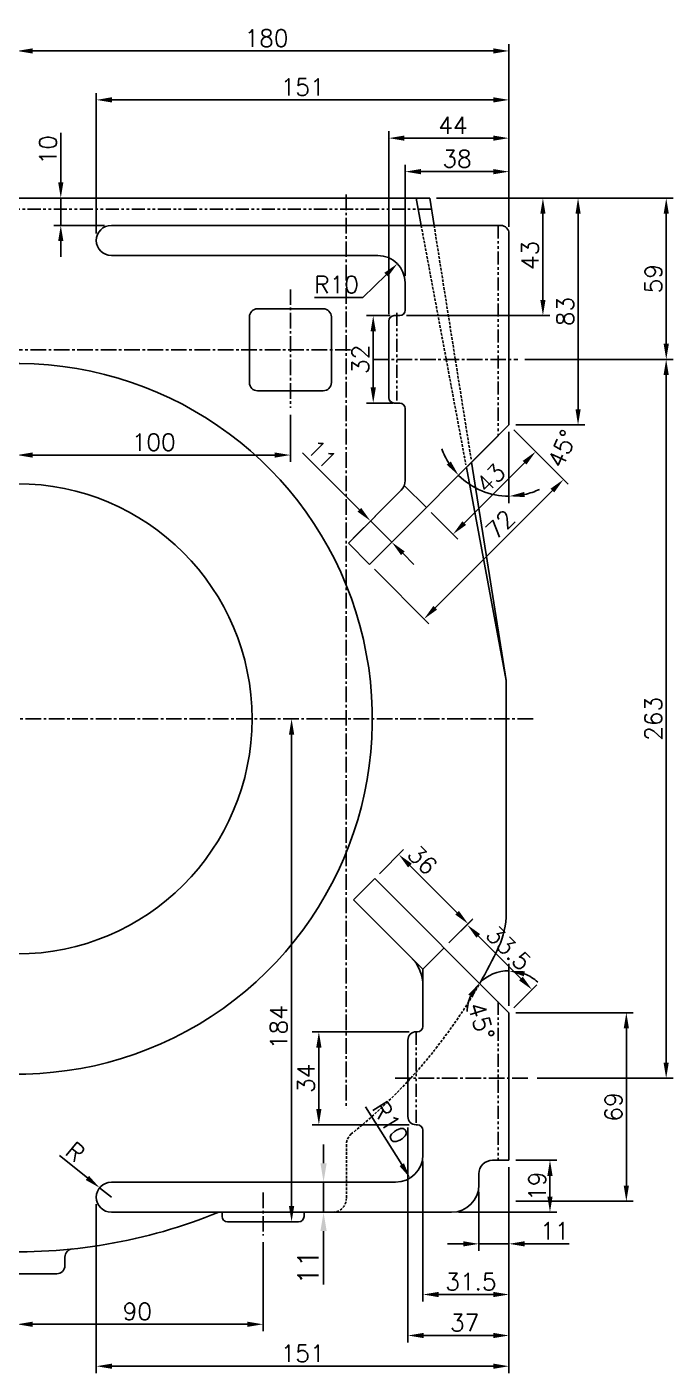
# Model space of a CAD drawing. Header units: millimetres. Extents: x -3508 to 12243, y -3609 to 4092.
# Drawn here: x 6769.8 to 7006.3, y -336.2 to 156.3 of the extents above; entities that cross this region are included whole.
import ezdxf

# ---------------------------------------------------------------- set-up
doc = ezdxf.new("R2010")
doc.units = ezdxf.units.MM
doc.header["$LTSCALE"] = 0.3
doc.header["$PDSIZE"] = -50
for name, pattern in [('CENTER2', [28.575, 19.05, -3.175, 3.175, -3.175]), ('HIDDEN2', [4.7625, 3.175, -1.5875]), ('PHANTOM2', [31.75, 15.875, -3.175, 3.175, -3.175, 3.175, -3.175])]:
    doc.linetypes.add(name, pattern=pattern)
for name, color, linetype in [('center', 1, 'CENTER2'), ('CHAIN ...', 8, 'PHANTOM2'), ('hidden', 4, 'HIDDEN2'), ('ht', 6, 'Continuous')]:
    doc.layers.add(name, color=color, linetype=linetype)
doc.styles.add('rs', font='romans.shx')
doc.dimstyles.new('sarab', dxfattribs={"dimscale": 3, "dimtxt": 2.5, "dimasz": 2.3, "dimexe": 1, "dimexo": 1, "dimtad": 1, "dimdec": 3, "dimdsep": 46, "dimtxsty": 'rs', "dimcen": 0, "dimclrd": 1, "dimclre": 1, "dimclrt": 7, "dimadec": 3, "dimazin": 2, "dimtfac": 1, "dimtdec": 3, "dimtmove": 0, "dimatfit": 3, "dimfxl": 0, "dimarcsym": 0})

# ---------------------------------------------------------------- blocks, each defined once
blk = doc.blocks.new('*D97')
at = {"color": 1, "lineweight": -2, "transparency": 16777216}
for p, q in [((6948.7, -258.32), (6963.7, -258.32)), ((6961.2, -271.57), (6961.2, -264.07)), ((6927.7, -277.32), (6963.7, -277.32))]:
    blk.add_line(p, q, dxfattribs=at)
at = {"color": 1, "transparency": 16777216}
for points in [[(6960.24, -264.07), (6962.16, -264.07), (6961.2, -258.32)], [(6960.24, -271.57), (6962.16, -271.57), (6961.2, -277.32)]]:
    blk.add_solid(points, dxfattribs=at)
at = {"layer": 'Defpoints', "color": 0, "transparency": 16777216}
for p in [(6946.2, -258.32), (6961.2, -258.32), (6925.2, -277.32)]:
    blk.add_point(p, dxfattribs=at)
at = {"color": 7, "transparency": 16777216, "insert": (6956.51, -267.82), "char_height": 6.25, "attachment_point": 5, "rotation": 90, "style": 'rs'}
blk.add_mtext('19', dxfattribs=at)
blk = doc.blocks.new('*D98')
at = {"color": 1, "lineweight": -2, "transparency": 16777216}
for p, q in [((6908.2, 65.18), (6908.2, 105.84)), ((6946.2, 83.18), (6946.2, 105.84)), ((6913.95, 103.34), (6940.45, 103.34))]:
    blk.add_line(p, q, dxfattribs=at)
at = {"color": 1, "transparency": 16777216}
for points in [[(6913.95, 104.3), (6913.95, 102.38), (6908.2, 103.34)], [(6940.45, 104.3), (6940.45, 102.38), (6946.2, 103.34)]]:
    blk.add_solid(points, dxfattribs=at)
at = {"layer": 'Defpoints', "color": 0, "transparency": 16777216}
for p in [(6946.2, 103.34), (6946.2, 80.68), (6908.2, 62.68)]:
    blk.add_point(p, dxfattribs=at)
at = {"color": 7, "transparency": 16777216, "insert": (6927.2, 108.03), "char_height": 6.25, "attachment_point": 5, "style": 'rs'}
blk.add_mtext('38', dxfattribs=at)
blk = doc.blocks.new('*D99')
at = {"color": 1, "lineweight": -2, "transparency": 16777216}
for p, q in [((6902.2, 51.18), (6902.2, 118.1)), ((6907.95, 115.6), (6940.45, 115.6)), ((6946.2, 95.18), (6946.2, 118.1))]:
    blk.add_line(p, q, dxfattribs=at)
at = {"color": 1, "transparency": 16777216}
for points in [[(6907.95, 116.55), (6907.95, 114.64), (6902.2, 115.6)], [(6940.45, 116.55), (6940.45, 114.64), (6946.2, 115.6)]]:
    blk.add_solid(points, dxfattribs=at)
at = {"layer": 'Defpoints', "color": 0, "transparency": 16777216}
for p in [(6946.2, 115.6), (6946.2, 92.68), (6902.2, 48.68)]:
    blk.add_point(p, dxfattribs=at)
at = {"color": 7, "transparency": 16777216, "insert": (6925.7, 120.28), "char_height": 6.25, "attachment_point": 5, "style": 'rs'}
blk.add_mtext('44', dxfattribs=at)
blk = doc.blocks.new('*D100')
at = {"color": 1, "lineweight": -2, "transparency": 16777216}
for p, q in [((6919.7, 93.68), (6961.12, 93.68)), ((6958.62, 87.93), (6958.62, 56.43)), ((6908.7, 50.68), (6961.12, 50.68))]:
    blk.add_line(p, q, dxfattribs=at)
at = {"color": 1, "transparency": 16777216}
for points in [[(6957.66, 87.93), (6959.58, 87.93), (6958.62, 93.68)], [(6957.66, 56.43), (6959.58, 56.43), (6958.62, 50.68)]]:
    blk.add_solid(points, dxfattribs=at)
at = {"layer": 'Defpoints', "color": 0, "transparency": 16777216}
for p in [(6917.2, 93.68), (6906.2, 50.68), (6958.62, 50.68)]:
    blk.add_point(p, dxfattribs=at)
at = {"color": 7, "transparency": 16777216, "insert": (6953.93, 72.68), "char_height": 6.25, "attachment_point": 5, "rotation": 90, "style": 'rs'}
blk.add_mtext('43', dxfattribs=at)
blk = doc.blocks.new('*D101')
at = {"color": 1, "lineweight": -2, "transparency": 16777216}
for p, q in [((6902.7, 50.68), (6894.03, 50.68)), ((6896.53, 44.93), (6896.53, 24.43)), ((6903.7, 18.68), (6894.03, 18.68))]:
    blk.add_line(p, q, dxfattribs=at)
at = {"color": 1, "transparency": 16777216}
for points in [[(6895.57, 44.93), (6897.49, 44.93), (6896.53, 50.68)], [(6895.57, 24.43), (6897.49, 24.43), (6896.53, 18.68)]]:
    blk.add_solid(points, dxfattribs=at)
at = {"layer": 'Defpoints', "color": 0, "transparency": 16777216}
for p in [(6905.2, 50.68), (6896.53, 18.68), (6906.2, 18.68)]:
    blk.add_point(p, dxfattribs=at)
at = {"color": 7, "transparency": 16777216, "insert": (6891.85, 34.68), "char_height": 6.25, "attachment_point": 5, "rotation": 90, "style": 'rs'}
blk.add_mtext('32', dxfattribs=at)
blk = doc.blocks.new('*D102')
at = {"color": 1, "lineweight": -2, "transparency": 16777216}
for p, q in [((6878.35, -259.42), (6878.35, -252.52)), ((6875.86, -266.32), (6881.35, -266.32)), ((6878.35, -266.32), (6878.35, -277.32)), ((6875.86, -277.32), (6881.35, -277.32)), ((6878.35, -284.22), (6878.35, -303.8))]:
    blk.add_line(p, q, dxfattribs=at)
at = {"color": 1, "transparency": 16777216}
for points in [[(6877.2, -259.42), (6879.5, -259.42), (6878.35, -266.32)], [(6877.2, -284.22), (6879.5, -284.22), (6878.35, -277.32)]]:
    blk.add_solid(points, dxfattribs=at)
at = {"layer": 'Defpoints', "color": 0, "transparency": 16777216}
for p in [(6872.86, -266.32), (6872.86, -277.32), (6878.35, -277.32)]:
    blk.add_point(p, dxfattribs=at)
at = {"color": 7, "transparency": 16777216, "insert": (6872.73, -297.46), "char_height": 7.5, "attachment_point": 5, "rotation": 90, "style": 'rs'}
blk.add_mtext('11', dxfattribs=at)
blk = doc.blocks.new('*D103')
at = {"color": 1, "lineweight": -2, "transparency": 16777216}
for p, q in [((6909.7, -211.32), (6874.13, -211.32)), ((6876.63, -239.57), (6876.63, -217.07)), ((6909.7, -245.32), (6874.13, -245.32))]:
    blk.add_line(p, q, dxfattribs=at)
at = {"color": 1, "transparency": 16777216}
for points in [[(6875.67, -217.07), (6877.58, -217.07), (6876.63, -211.32)], [(6875.67, -239.57), (6877.58, -239.57), (6876.63, -245.32)]]:
    blk.add_solid(points, dxfattribs=at)
at = {"layer": 'Defpoints', "color": 0, "transparency": 16777216}
for p in [(6876.63, -211.32), (6912.2, -211.32), (6912.2, -245.32)]:
    blk.add_point(p, dxfattribs=at)
at = {"color": 7, "transparency": 16777216, "insert": (6871.94, -228.32), "char_height": 6.25, "attachment_point": 5, "rotation": 90, "style": 'rs'}
blk.add_mtext('34', dxfattribs=at)
blk = doc.blocks.new('*D104')
at = {"color": 1, "lineweight": -2, "transparency": 16777216}
for p, q in [((6909.2, -246.32), (6909.2, -324.92)), ((6946.2, -260.82), (6946.2, -324.92)), ((6914.95, -322.42), (6940.45, -322.42))]:
    blk.add_line(p, q, dxfattribs=at)
at = {"color": 1, "transparency": 16777216}
for points in [[(6914.95, -321.46), (6914.95, -323.37), (6909.2, -322.42)], [(6940.45, -321.46), (6940.45, -323.37), (6946.2, -322.42)]]:
    blk.add_solid(points, dxfattribs=at)
at = {"layer": 'Defpoints', "color": 0, "transparency": 16777216}
for p in [(6909.2, -243.82), (6946.2, -258.32), (6946.2, -322.42)]:
    blk.add_point(p, dxfattribs=at)
at = {"color": 7, "transparency": 16777216, "insert": (6930, -317.73), "char_height": 6.25, "attachment_point": 5, "style": 'rs'}
blk.add_mtext('37', dxfattribs=at)
blk = doc.blocks.new('*D105')
at = {"color": 1, "lineweight": -2, "transparency": 16777216}
for p, q in [((6914.7, -258.82), (6914.7, -309.92)), ((6946.2, -260.82), (6946.2, -309.92)), ((6940.45, -307.42), (6920.45, -307.42))]:
    blk.add_line(p, q, dxfattribs=at)
at = {"color": 1, "transparency": 16777216}
for points in [[(6920.45, -306.46), (6920.45, -308.38), (6914.7, -307.42)], [(6940.45, -306.46), (6940.45, -308.38), (6946.2, -307.42)]]:
    blk.add_solid(points, dxfattribs=at)
at = {"layer": 'Defpoints', "color": 0, "transparency": 16777216}
for p in [(6914.7, -256.32), (6946.2, -258.32), (6914.7, -307.42)]:
    blk.add_point(p, dxfattribs=at)
at = {"color": 7, "transparency": 16777216, "insert": (6932.28, -302.73), "char_height": 6.25, "attachment_point": 5, "style": 'rs'}
blk.add_mtext('31.5', dxfattribs=at)
blk = doc.blocks.new('*D107')
at = {"color": 1, "lineweight": -2, "transparency": 16777216}
for p, q in [((6782.19, 99.43), (6782.19, 117.53)), ((6792.7, 93.68), (6779.69, 93.68)), ((6782.19, 83.68), (6782.19, 93.68)), ((6798.2, 83.68), (6779.69, 83.68)), ((6782.19, 77.93), (6782.19, 72.18))]:
    blk.add_line(p, q, dxfattribs=at)
at = {"color": 1, "transparency": 16777216}
for points in [[(6781.24, 99.43), (6783.15, 99.43), (6782.19, 93.68)], [(6781.24, 77.93), (6783.15, 77.93), (6782.19, 83.68)]]:
    blk.add_solid(points, dxfattribs=at)
at = {"layer": 'Defpoints', "color": 0, "transparency": 16777216}
for p in [(6795.2, 93.68), (6782.19, 83.68), (6800.7, 83.68)]:
    blk.add_point(p, dxfattribs=at)
at = {"color": 7, "transparency": 16777216, "insert": (6777.51, 111.35), "char_height": 6.25, "attachment_point": 5, "rotation": 90, "style": 'rs'}
blk.add_mtext('10', dxfattribs=at)
blk = doc.blocks.new('*D109')
at = {"color": 1, "lineweight": -2, "transparency": 16777216}
for p, q in [((6766.2, 96.18), (6766.2, 150)), ((6946.2, 83.18), (6946.2, 150)), ((6940.45, 147.5), (6771.95, 147.5))]:
    blk.add_line(p, q, dxfattribs=at)
at = {"color": 1, "transparency": 16777216}
for points in [[(6771.95, 148.45), (6771.95, 146.54), (6766.2, 147.5)], [(6940.45, 148.45), (6940.45, 146.54), (6946.2, 147.5)]]:
    blk.add_solid(points, dxfattribs=at)
at = {"layer": 'Defpoints', "color": 0, "transparency": 16777216}
for p in [(6766.2, 147.5), (6766.2, 93.68), (6946.2, 80.68)]:
    blk.add_point(p, dxfattribs=at)
at = {"color": 7, "transparency": 16777216, "insert": (6857.47, 152.18), "char_height": 6.25, "attachment_point": 5, "style": 'rs'}
blk.add_mtext('180', dxfattribs=at)
blk = doc.blocks.new('*D110')
at = {"color": 1, "lineweight": -2, "transparency": 16777216}
for p, q in [((6795.2, 80.68), (6795.2, 132.1)), ((6940.45, 129.6), (6800.95, 129.6)), ((6946.2, 96.18), (6946.2, 132.1))]:
    blk.add_line(p, q, dxfattribs=at)
at = {"color": 1, "transparency": 16777216}
for points in [[(6800.95, 130.56), (6800.95, 128.64), (6795.2, 129.6)], [(6940.45, 130.56), (6940.45, 128.64), (6946.2, 129.6)]]:
    blk.add_solid(points, dxfattribs=at)
at = {"layer": 'Defpoints', "color": 0, "transparency": 16777216}
for p in [(6795.2, 129.6), (6946.2, 93.68), (6795.2, 78.18)]:
    blk.add_point(p, dxfattribs=at)
at = {"color": 7, "transparency": 16777216, "insert": (6870.7, 134.29), "char_height": 6.25, "attachment_point": 5, "style": 'rs'}
blk.add_mtext('151', dxfattribs=at)
blk = doc.blocks.new('*D177')
at = {"color": 1, "lineweight": -2, "transparency": 16777216}
for p, q in [((6898.88, -153.47), (6907.66, -144.69)), ((6909.96, -150.52), (6927.19, -167.76)), ((6924.25, -178.83), (6933.03, -170.05))]:
    blk.add_line(p, q, dxfattribs=at)
at = {"color": 1, "transparency": 16777216}
for points in [[(6910.64, -149.84), (6909.28, -151.2), (6905.89, -146.46)], [(6927.87, -167.08), (6926.52, -168.43), (6931.26, -171.82)]]:
    blk.add_solid(points, dxfattribs=at)
at = {"layer": 'Defpoints', "color": 0, "transparency": 16777216}
for p in [(6897.11, -155.24), (6931.26, -171.82), (6922.48, -180.6)]:
    blk.add_point(p, dxfattribs=at)
at = {"color": 7, "transparency": 16777216, "insert": (6914.54, -148.47), "char_height": 6.25, "attachment_point": 5, "rotation": 315, "style": 'rs'}
blk.add_mtext('36', dxfattribs=at)
blk = doc.blocks.new('*D178')
at = {"color": 1, "lineweight": -2, "transparency": 16777216}
for p, q in [((6924.25, -178.83), (6932.67, -170.41)), ((6934.97, -176.24), (6950.56, -191.83)), ((6947.97, -202.56), (6956.39, -194.13))]:
    blk.add_line(p, q, dxfattribs=at)
at = {"color": 1, "transparency": 16777216}
for points in [[(6935.65, -175.57), (6934.29, -176.92), (6930.9, -172.18)], [(6951.24, -191.16), (6949.88, -192.51), (6954.63, -195.9)]]:
    blk.add_solid(points, dxfattribs=at)
at = {"layer": 'Defpoints', "color": 0, "transparency": 16777216}
for p in [(6922.48, -180.6), (6954.63, -195.9), (6946.2, -204.32)]:
    blk.add_point(p, dxfattribs=at)
at = {"color": 7, "transparency": 16777216, "insert": (6946.08, -180.72), "char_height": 6.25, "attachment_point": 5, "rotation": 315, "style": 'rs'}
blk.add_mtext('33.5', dxfattribs=at)
blk = doc.blocks.new('*D179')
at = {"color": 1, "lineweight": -2, "transparency": 16777216}
for p, q in [((6947.97, 8.91), (6967.91, -11.03)), ((6962.08, -13.33), (6919.21, -56.2)), ((6896.97, -42.09), (6916.91, -62.03))]:
    blk.add_line(p, q, dxfattribs=at)
at = {"color": 1, "transparency": 16777216}
for points in [[(6961.4, -12.65), (6962.76, -14.01), (6966.14, -9.27)], [(6918.53, -55.52), (6919.89, -56.88), (6915.14, -60.27)]]:
    blk.add_solid(points, dxfattribs=at)
at = {"layer": 'Defpoints', "color": 0, "transparency": 16777216}
for p in [(6946.2, 10.68), (6895.2, -40.32), (6915.14, -60.27)]:
    blk.add_point(p, dxfattribs=at)
at = {"color": 7, "transparency": 16777216, "insert": (6943.02, -25.76), "char_height": 6.25, "attachment_point": 5, "rotation": 45, "style": 'rs'}
blk.add_mtext('72', dxfattribs=at)
blk = doc.blocks.new('*D180')
at = {"color": 1, "lineweight": -2, "transparency": 16777216}
for p, q in [((6947.97, 8.91), (6957.73, -0.85)), ((6929.81, -25.24), (6951.9, -3.15)), ((6917.75, -21.31), (6927.51, -31.07))]:
    blk.add_line(p, q, dxfattribs=at)
at = {"color": 1, "transparency": 16777216}
for points in [[(6951.22, -2.47), (6952.57, -3.83), (6955.96, 0.92)], [(6929.13, -24.56), (6930.48, -25.92), (6925.74, -29.3)]]:
    blk.add_solid(points, dxfattribs=at)
at = {"layer": 'Defpoints', "color": 0, "transparency": 16777216}
for p in [(6946.2, 10.68), (6955.96, 0.92), (6915.98, -19.55)]:
    blk.add_point(p, dxfattribs=at)
at = {"color": 7, "transparency": 16777216, "insert": (6939.57, -8.84), "char_height": 6.25, "attachment_point": 5, "rotation": 45, "style": 'rs'}
blk.add_mtext('43', dxfattribs=at)
blk = doc.blocks.new('*D181')
at = {"color": 1, "lineweight": -2, "transparency": 16777216}
for p, q in [((6891.47, -20.37), (6870.65, 0.45)), ((6889.19, -30.78), (6897.3, -22.67)), ((6903.31, -32.21), (6895.53, -24.44)), ((6896.97, -38.56), (6905.08, -30.45)), ((6907.38, -36.28), (6911.44, -40.35))]:
    blk.add_line(p, q, dxfattribs=at)
at = {"color": 1, "transparency": 16777216}
for points in [[(6892.15, -19.69), (6890.79, -21.05), (6895.53, -24.44)], [(6908.06, -35.6), (6906.7, -36.96), (6903.31, -32.21)]]:
    blk.add_solid(points, dxfattribs=at)
at = {"layer": 'Defpoints', "color": 0, "transparency": 16777216}
for p in [(6887.42, -32.55), (6903.31, -32.21), (6895.2, -40.32)]:
    blk.add_point(p, dxfattribs=at)
at = {"color": 7, "transparency": 16777216, "insert": (6877.7, 0.03), "char_height": 6.25, "attachment_point": 5, "rotation": 315, "style": 'rs'}
blk.add_mtext('11', dxfattribs=at)
blk = doc.blocks.new('*D242')
at = {"color": 1, "lineweight": -2, "transparency": 16777216}
blk.add_line((6893.7, -238.79), (6906.96, -259.92), dxfattribs=at)
at = {"color": 1, "transparency": 16777216}
blk.add_solid([(6907.77, -259.41), (6906.15, -260.43), (6910.02, -264.8)], dxfattribs=at)
at = {"layer": 'Defpoints', "color": 0, "transparency": 16777216}
for p in [(6904.7, -256.32), (6910.02, -264.8)]:
    blk.add_point(p, dxfattribs=at)
at = {"color": 7, "transparency": 16777216, "insert": (6902.78, -244.43), "char_height": 6.25, "attachment_point": 5, "rotation": 302.0974, "style": 'rs'}
blk.add_mtext('R10', dxfattribs=at)
blk = doc.blocks.new('*D246')
at = {"color": 1, "lineweight": -2, "transparency": 16777216}
for p, q in [((6919.7, 93.68), (6973.98, 93.68)), ((6971.48, 87.93), (6971.48, 16.43)), ((6948.7, 10.68), (6973.98, 10.68))]:
    blk.add_line(p, q, dxfattribs=at)
at = {"color": 1, "transparency": 16777216}
for points in [[(6970.53, 87.93), (6972.44, 87.93), (6971.48, 93.68)], [(6970.53, 16.43), (6972.44, 16.43), (6971.48, 10.68)]]:
    blk.add_solid(points, dxfattribs=at)
at = {"layer": 'Defpoints', "color": 0, "transparency": 16777216}
for p in [(6917.2, 93.68), (6946.2, 10.68), (6971.48, 10.68)]:
    blk.add_point(p, dxfattribs=at)
at = {"color": 7, "transparency": 16777216, "insert": (6966.8, 52.18), "char_height": 6.25, "attachment_point": 5, "rotation": 90, "style": 'rs'}
blk.add_mtext('83', dxfattribs=at)
blk = doc.blocks.new('*D247')
at = {"color": 1, "lineweight": -2, "transparency": 16777216}
blk.add_line((6946.2, 8.18), (6946.2, -17.91), dxfattribs=at)
for start, end in [(199.6857, 212.3429), (225, 270), (282.6571, 295.3143)]:
    blk.add_arc((6946.2, 10.68), 26.08, start, end, dxfattribs=at)
at = {"color": 1, "transparency": 16777216}
for points in [[(6924.91, -2.68), (6923.42, -3.88), (6927.76, -7.77)], [(6952.02, -15.72), (6951.81, -13.82), (6946.2, -15.41)]]:
    blk.add_solid(points, dxfattribs=at)
at = {"layer": 'Defpoints', "color": 0, "transparency": 16777216}
for p in [(6946.2, 80.68), (6946.2, 10.68), (6946.2, 10.68), (6933.16, -11.91), (6895.2, -40.32)]:
    blk.add_point(p, dxfattribs=at)
at = {"color": 7, "transparency": 16777216, "insert": (6965.74, 1.96), "char_height": 6.25, "attachment_point": 5, "rotation": 65.9638, "style": 'rs'}
blk.add_mtext('45°', dxfattribs=at)
blk = doc.blocks.new('*D248')
at = {"color": 1, "lineweight": -2, "transparency": 16777216}
blk.add_line((6946.2, -201.82), (6946.2, -186.51), dxfattribs=at)
for start, end in [(90, 135), (46.722, 68.361), (156.639, 178.278)]:
    blk.add_arc((6946.2, -204.32), 15.32, start, end, dxfattribs=at)
at = {"color": 1, "transparency": 16777216}
for points in [[(6951.67, -191.03), (6952.03, -189.15), (6946.2, -189.01)], [(6931.35, -197.71), (6932.93, -198.79), (6935.37, -193.49)]]:
    blk.add_solid(points, dxfattribs=at)
at = {"layer": 'Defpoints', "color": 0, "transparency": 16777216}
for p in [(6897.11, -155.24), (6942.24, -189.53), (6946.2, -204.32), (6946.2, -204.32), (6946.2, -258.32)]:
    blk.add_point(p, dxfattribs=at)
at = {"color": 7, "transparency": 16777216, "insert": (6936.03, -207.4), "char_height": 6.25, "attachment_point": 5, "rotation": 286.8242, "style": 'rs'}
blk.add_mtext('45°', dxfattribs=at)
blk = doc.blocks.new('*D249')
at = {"color": 1, "lineweight": -2, "transparency": 16777216}
for p, q in [((6946.2, -260.82), (6946.2, -291.39)), ((6935.2, -269.82), (6935.2, -291.39)), ((6929.45, -288.89), (6923.7, -288.89)), ((6935.2, -288.89), (6946.2, -288.89)), ((6951.95, -288.89), (6968.27, -288.89))]:
    blk.add_line(p, q, dxfattribs=at)
at = {"color": 1, "transparency": 16777216}
for points in [[(6929.45, -287.93), (6929.45, -289.84), (6935.2, -288.89)], [(6951.95, -287.93), (6951.95, -289.84), (6946.2, -288.89)]]:
    blk.add_solid(points, dxfattribs=at)
at = {"layer": 'Defpoints', "color": 0, "transparency": 16777216}
for p in [(6946.2, -258.32), (6935.2, -267.32), (6946.2, -288.89)]:
    blk.add_point(p, dxfattribs=at)
at = {"color": 7, "transparency": 16777216, "insert": (6962.98, -284.2), "char_height": 6.25, "attachment_point": 5, "style": 'rs'}
blk.add_mtext('11', dxfattribs=at)
blk = doc.blocks.new('*D250')
at = {"color": 1, "lineweight": -2, "transparency": 16777216}
for p, q in [((6948.7, -204.32), (6991.65, -204.32)), ((6989.15, -267.57), (6989.15, -210.07)), ((6948.7, -273.32), (6991.65, -273.32))]:
    blk.add_line(p, q, dxfattribs=at)
at = {"color": 1, "transparency": 16777216}
for points in [[(6988.19, -210.07), (6990.11, -210.07), (6989.15, -204.32)], [(6988.19, -267.57), (6990.11, -267.57), (6989.15, -273.32)]]:
    blk.add_solid(points, dxfattribs=at)
at = {"layer": 'Defpoints', "color": 0, "transparency": 16777216}
for p in [(6946.2, -204.32), (6989.15, -204.32), (6946.2, -273.32)]:
    blk.add_point(p, dxfattribs=at)
at = {"color": 7, "transparency": 16777216, "insert": (6984.46, -238.82), "char_height": 6.25, "attachment_point": 5, "rotation": 90, "style": 'rs'}
blk.add_mtext('69', dxfattribs=at)
blk = doc.blocks.new('*D251')
at = {"color": 1, "lineweight": -2, "transparency": 16777216}
for p, q in [((6795.2, -274.32), (6795.2, -336.16)), ((6946.2, -275.82), (6946.2, -336.16)), ((6940.45, -333.66), (6800.95, -333.66))]:
    blk.add_line(p, q, dxfattribs=at)
at = {"color": 1, "transparency": 16777216}
for points in [[(6800.95, -332.7), (6800.95, -334.62), (6795.2, -333.66)], [(6940.45, -332.7), (6940.45, -334.62), (6946.2, -333.66)]]:
    blk.add_solid(points, dxfattribs=at)
at = {"layer": 'Defpoints', "color": 0, "transparency": 16777216}
for p in [(6795.2, -271.82), (6946.2, -273.32), (6795.2, -333.66)]:
    blk.add_point(p, dxfattribs=at)
at = {"color": 7, "transparency": 16777216, "insert": (6870.7, -328.98), "char_height": 6.25, "attachment_point": 5, "style": 'rs'}
blk.add_mtext('151', dxfattribs=at)
blk = doc.blocks.new('*D252')
at = {"color": 1, "lineweight": -2, "transparency": 16777216}
for p, q in [((6791.93, -264.78), (6781.76, -256.61)), ((6800.7, -271.82), (6796.41, -268.38))]:
    blk.add_line(p, q, dxfattribs=at)
at = {"color": 1, "transparency": 16777216}
blk.add_solid([(6792.53, -264.03), (6791.33, -265.53), (6796.41, -268.38)], dxfattribs=at)
at = {"layer": 'Defpoints', "color": 0, "transparency": 16777216}
for p in [(6796.41, -268.38), (6800.7, -271.82)]:
    blk.add_point(p, dxfattribs=at)
at = {"color": 7, "transparency": 16777216, "insert": (6787.54, -255.24), "char_height": 6.25, "attachment_point": 5, "rotation": 321.2363, "style": 'rs'}
blk.add_mtext('R', dxfattribs=at)
blk = doc.blocks.new('*D328')
at = {"layer": 'Defpoints', "color": 0, "transparency": 16777216}
for p in [(6917.2, 93.68), (6949.5, 34.68), (7003.75, 34.68)]:
    blk.add_point(p, dxfattribs=at)
at = {"layer": 'ht', "color": 1, "lineweight": -2, "transparency": 16777216}
for p, q in [((6919.7, 93.68), (7006.25, 93.68)), ((7003.75, 87.93), (7003.75, 40.43)), ((6952, 34.68), (7006.25, 34.68))]:
    blk.add_line(p, q, dxfattribs=at)
at = {"layer": 'ht', "color": 1, "transparency": 16777216}
for points in [[(7002.79, 87.93), (7004.71, 87.93), (7003.75, 93.68)], [(7002.79, 40.43), (7004.71, 40.43), (7003.75, 34.68)]]:
    blk.add_solid(points, dxfattribs=at)
at = {"layer": 'ht', "color": 7, "transparency": 16777216, "insert": (6999.06, 64.18), "char_height": 6.25, "attachment_point": 5, "rotation": 90, "style": 'rs'}
blk.add_mtext('59', dxfattribs=at)
blk = doc.blocks.new('_DatumFilled')
at = {"color": 0, "linetype": 'ByBlock'}
blk.add_solid([(0, 0.577), (-1, 0), (0, -0.577)], dxfattribs=at)
blk = doc.blocks.new('*D329')
at = {"layer": 'Defpoints', "color": 0, "transparency": 16777216}
for p in [(6949.5, 34.68), (6954.01, -228.32), (7003.72, -228.32)]:
    blk.add_point(p, dxfattribs=at)
at = {"layer": 'ht', "color": 1, "lineweight": -2, "transparency": 16777216}
for p, q in [((6952, 34.68), (7006.22, 34.68)), ((7003.72, 28.93), (7003.72, -222.57)), ((6956.51, -228.32), (7006.22, -228.32))]:
    blk.add_line(p, q, dxfattribs=at)
at = {"layer": 'ht', "color": 1, "transparency": 16777216}
for points in [[(7002.76, 28.93), (7004.67, 28.93), (7003.72, 34.68)], [(7002.76, -222.57), (7004.67, -222.57), (7003.72, -228.32)]]:
    blk.add_solid(points, dxfattribs=at)
at = {"layer": 'ht', "color": 7, "transparency": 16777216, "insert": (6999.03, -96.82), "char_height": 6.25, "attachment_point": 5, "rotation": 90, "style": 'rs'}
blk.add_mtext('263', dxfattribs=at)
blk = doc.blocks.new('*D332')
at = {"layer": 'Defpoints', "color": 0, "transparency": 16777216}
for p in [(6905.37, 69.65), (6898.2, 62.68)]:
    blk.add_point(p, dxfattribs=at)
at = {"layer": 'ht', "color": 1, "lineweight": -2, "transparency": 16777216}
for p, q in [((6892.7, 57.33), (6901.25, 65.64)), ((6875.07, 57.33), (6892.7, 57.33))]:
    blk.add_line(p, q, dxfattribs=at)
at = {"layer": 'ht', "color": 1, "transparency": 16777216}
blk.add_solid([(6900.58, 66.33), (6901.92, 64.95), (6905.37, 69.65)], dxfattribs=at)
at = {"layer": 'ht', "color": 7, "transparency": 16777216, "insert": (6883.11, 62.02), "char_height": 6.25, "attachment_point": 5, "style": 'rs'}
blk.add_mtext('R10', dxfattribs=at)
blk = doc.blocks.new('*D333')
at = {"layer": 'Defpoints', "color": 0, "transparency": 16777216}
for p in [(6766.2, 28.18), (6866.2, 16.94), (6866.2, -0.34)]:
    blk.add_point(p, dxfattribs=at)
at = {"layer": 'ht', "color": 1, "lineweight": -2, "transparency": 16777216}
for p, q in [((6766.2, 25.68), (6766.2, -2.84)), ((6866.2, 14.44), (6866.2, -2.84)), ((6771.95, -0.34), (6860.45, -0.34))]:
    blk.add_line(p, q, dxfattribs=at)
at = {"layer": 'ht', "color": 1, "transparency": 16777216}
for points in [[(6771.95, 0.62), (6771.95, -1.29), (6766.2, -0.34)], [(6860.45, 0.62), (6860.45, -1.29), (6866.2, -0.34)]]:
    blk.add_solid(points, dxfattribs=at)
at = {"layer": 'ht', "color": 7, "transparency": 16777216, "insert": (6816.2, 4.35), "char_height": 6.25, "attachment_point": 5, "style": 'rs'}
blk.add_mtext('100', dxfattribs=at)
blk = doc.blocks.new('*D337')
at = {"color": 1, "lineweight": -2, "transparency": 16777216}
for p, q in [((6856.2, -288.33), (6856.2, -320.81)), ((6766.2, -295.1), (6766.2, -320.81)), ((6771.95, -318.31), (6850.45, -318.31))]:
    blk.add_line(p, q, dxfattribs=at)
at = {"color": 1, "transparency": 16777216}
for points in [[(6771.95, -317.35), (6771.95, -319.27), (6766.2, -318.31)], [(6850.45, -317.35), (6850.45, -319.27), (6856.2, -318.31)]]:
    blk.add_solid(points, dxfattribs=at)
at = {"layer": 'Defpoints', "color": 0, "transparency": 16777216}
for p in [(6856.2, -285.83), (6766.2, -292.6), (6856.2, -318.31)]:
    blk.add_point(p, dxfattribs=at)
at = {"color": 7, "transparency": 16777216, "insert": (6810.2, -313.62), "char_height": 6.25, "attachment_point": 5, "style": 'rs'}
blk.add_mtext('90', dxfattribs=at)
blk = doc.blocks.new('*D338')
at = {"color": 1, "lineweight": -2, "transparency": 16777216}
for p, q in [((6866.65, -102.57), (6866.65, -275.07)), ((6866.7, -280.82), (6864.15, -280.82))]:
    blk.add_line(p, q, dxfattribs=at)
at = {"color": 1, "transparency": 16777216}
for points in [[(6865.69, -102.57), (6867.61, -102.57), (6866.65, -96.82)], [(6865.69, -275.07), (6867.61, -275.07), (6866.65, -280.82)]]:
    blk.add_solid(points, dxfattribs=at)
at = {"layer": 'Defpoints', "color": 0, "transparency": 16777216}
for p in [(6866.65, -96.82), (6866.65, -280.82), (6869.2, -280.82)]:
    blk.add_point(p, dxfattribs=at)
at = {"color": 7, "transparency": 16777216, "insert": (6861.96, -209.62), "char_height": 6.25, "attachment_point": 5, "rotation": 90, "style": 'rs'}
blk.add_mtext('184', dxfattribs=at)

msp = doc.modelspace()

# ---------------------------------------------------------------- linework, layer by layer
for p, q in [((6917.2021, 93.6765), (6352.2021, 93.6765)), ((6912.2021, 93.6765), (6914.0718, 83.6765)), ((6917.2021, 93.6765), (6918.7885, 83.6765)), ((6943.2021, 83.6765), (6800.7021, 83.6765)), ((6946.2021, 80.6765), (6946.2021, 10.6765)), ((6898.2021, 72.6765), (6800.7021, 72.6765)), ((6908.2021, 62.6765), (6908.2021, 52.6765)), ((6851.2021, 50.1765), (6851.2021, 26.1765)), ((6878.2021, 53.1765), (6854.2021, 53.1765)), ((6881.2021, 50.1765), (6881.2021, 26.1765)), ((6904.2021, 50.6765), (6906.2021, 50.6765)), ((6902.2021, 48.6765), (6902.2021, 20.6765)), ((6878.2021, 23.1765), (6854.2021, 23.1765)), ((6904.2021, 18.6765), (6906.2021, 18.6765)), ((6908.2021, 16.6765), (6908.2021, -9.6961)), ((6946.2021, 10.6765), (6895.2021, -40.3235)), ((6942.2021, 6.6765), (6931.1165, -4.4092)), ((6930.6317, -4.8939), (6945.2021, -82.8235)), ((6932.537, -2.9886), (6945.2021, -82.8235)), ((6906.7376, -13.2317), (6887.4239, -32.5454)), ((6907.8845, -11.4496), (6915.9802, -19.5454)), ((6887.4239, -32.5454), (6895.2021, -40.3235)), ((6945.2021, -82.8235), (6945.2021, -167.9291)), ((6897.1138, -155.2352), (6889.3356, -163.0134)), ((6946.2021, -204.3235), (6897.1138, -155.2352)), ((6914.7021, -188.3799), (6889.3356, -163.0134)), ((6922.4802, -180.6017), (6914.7021, -188.3799)), ((6914.7021, -188.3799), (6914.7021, -209.3235)), ((6946.2021, -204.3235), (6946.2021, -258.3235)), ((6912.2021, -211.3235), (6912.7021, -211.3235)), ((6909.2021, -214.3235), (6909.2021, -242.3235)), ((6912.2021, -245.3235), (6912.7021, -245.3235)), ((6914.7021, -247.3235), (6914.7021, -256.3235)), ((6946.2021, -258.3235), (6940.2021, -258.3235)), ((6946.2021, -258.3235), (6940.2021, -258.3235)), ((6935.2021, -267.3235), (6935.2021, -263.3235)), ((6904.7021, -266.3235), (6800.7021, -266.3235)), ((6925.2021, -277.3235), (6800.7021, -277.3235)), ((6841.2021, -277.3235), (6841.2021, -278.8235)), ((6871.2021, -277.3235), (6871.2021, -278.8235)), ((6869.2021, -280.8235), (6843.2021, -280.8235)), ((6783.7021, -293.7485), (6783.7021, -296.8235)), ((6780.7021, -299.8235), (6751.7021, -299.8235))]:
    msp.add_line(p, q)
msp.add_circle((6766.2021, -96.8235), 86)
for centre, radius, start, end in [((6800.7021, 78.1765), 5.5, 90, 270), ((6943.2021, 80.6765), 3, 0, 90), ((6898.2021, 62.6765), 10, 0, 90), ((6854.2021, 50.1765), 3, 90, 180), ((6878.2021, 50.1765), 3, 0, 90), ((6904.2021, 48.6765), 2, 90, 180), ((6906.2021, 52.6765), 2, 270, 0), ((6766.2021, -96.8235), 130, 228.740686, 157.011544), ((6854.2021, 26.1765), 3, 180, 270), ((6878.2021, 26.1765), 3, 270, 360), ((6904.2021, 20.6765), 2, 180, 270), ((6906.2021, 16.6765), 2, 0, 90), ((6903.2021, -9.6961), 5, 315, 0), ((6916.2021, -167.9291), 29, 334.637316, 0), ((6766.2021, -96.8235), 195, 330.24213, 334.637316), ((6899.7021, -194.5931), 15, 0, 45), ((6912.2021, -214.3235), 3, 90, 180), ((6912.7021, -209.3235), 2, 270, 0), ((6912.2021, -242.3235), 3, 180, 270), ((6912.7021, -247.3235), 2, 0, 90), ((6904.7021, -256.3235), 10, 270, 0), ((6940.2021, -263.3235), 5, 90, 180), ((6800.7021, -271.8235), 5.5, 90, 270), ((6925.2021, -267.3235), 10, 270, 0), ((6766.2021, -96.8235), 195, 267.139254, 292.234784), ((6843.2021, -278.8235), 2, 180, 270), ((6869.2021, -278.8235), 2, 270, 0), ((6786.7021, -293.7485), 3, 96.003651, 180), ((6780.7021, -296.8235), 3, 270, 0)]:
    msp.add_arc(centre, radius, start, end)
at = {"layer": 'center'}
for p, q in [((6886.6135, 94.9899), (6886.6135, -239.352)), ((6866.2021, 60.2838), (6866.2021, 16.9366)), ((6888.261, 38.1765), (6412.0921, 38.1765)), ((6896.5325, 34.6765), (6949.5012, 34.6765)), ((6955.0148, -96.8235), (6322.7022, -96.8235)), ((6904.5365, -228.3235), (6954.0097, -228.3235)), ((6856.2021, -270.1315), (6856.2021, -285.8339))]:
    msp.add_line(p, q, dxfattribs=at)
at = {"layer": 'CHAIN ...'}
for p, q in [((6917.7149, 89.6765), (6352.2021, 89.6765)), ((6942.2021, 83.6765), (6942.2021, 6.6765)), ((6905.2021, 51.6765), (6905.2021, 19.6765)), ((6942.2021, -200.3235), (6942.2021, -258.3235)), ((6912.2021, -211.3235), (6912.2021, -245.3235))]:
    msp.add_line(p, q, dxfattribs=at)
at = {"layer": 'hidden'}
for p, q in [((6914.0718, 83.6765), (6930.4366, -3.8508)), ((6918.7885, 83.6765), (6932.3513, -1.8179)), ((6886.7021, -252.5466), (6886.7021, -272.3235))]:
    msp.add_line(p, q, dxfattribs=at)
for centre, radius, start, end in [((6766.2021, -96.8235), 195, 308.798412, 330.24213), ((6891.7021, -252.5466), 5, 129.333882, 180), ((6881.7021, -272.3235), 5, 270, 360)]:
    msp.add_arc(centre, radius, start, end, dxfattribs=at)

# ---------------------------------------------------------------- dimensions: what is measured, and where the dimension line sits
for base, p1, p2, override, picture, middle in [((6766.2021, 147.4952), (6946.2021, 80.6765), (6766.2021, 93.6765), {"dimscale": 2.5, "dimdec": 2, "dimadec": 2, "dimtdec": 2, "dimatfit": 0}, '*D109', (6857.4705, 147.4952)), ((6946.2021, 115.5966), (6902.2021, 48.6765), (6946.2021, 92.6765), {"dimscale": 2.5, "dimdec": 2, "dimadec": 2, "dimtdec": 2, "dimatfit": 0}, '*D99', (6925.7021, 115.5966)), ((6946.2021, 103.3401), (6908.2021, 62.6765), (6946.2021, 80.6765), {"dimscale": 2.5, "dimdec": 2, "dimadec": 2, "dimtdec": 2, "dimatfit": 0}, '*D98', (6927.2021, 103.3401)), ((6946.2021, -322.4158), (6909.2021, -243.8235), (6946.2021, -258.3235), {"dimscale": 2.5, "dimdec": 2, "dimadec": 2, "dimtdec": 2, "dimatfit": 0}, '*D104', (6929.9977, -322.4158)), ((6914.7021, -307.4201), (6946.2021, -258.3235), (6914.7021, -256.3235), {"dimscale": 2.5, "dimdec": 2, "dimadec": 2, "dimtdec": 2, "dimatfit": 0}, '*D105', (6932.2813, -307.4201)), ((6795.2021, -333.6627), (6946.2021, -273.3235), (6795.2021, -271.8235), {"dimscale": 2.5, "dimdec": 2, "dimadec": 2, "dimtdec": 2, "dimatfit": 0}, '*D251', (6870.7021, -333.6627)), ((6856.2021, -318.31), (6766.2021, -292.5981), (6856.2021, -285.8339), {"dimscale": 2.5, "dimtoh": 1, "dimdec": 2, "dimcen": 2.5, "dimadec": 1, "dimtdec": 2, "dimldrblk": 'DatumFilled'}, '*D337', (6810.2021, -318.31))]:
    dim = msp.add_linear_dim(base=base, p1=p1, p2=p2, dimstyle='sarab', override=override)
    dim.commit()
    dim.dimension.update_dxf_attribs({"geometry": picture, "text_midpoint": middle, "dimtype": 160})
for base, p1, p2, picture, middle in [((6795.2021, 129.5994), (6946.2021, 93.6765), (6795.2021, 78.1765), '*D110', (6870.7021, 134.2869)), ((6946.2021, -288.8864), (6935.2021, -267.3235), (6946.2021, -258.3235), '*D249', (6962.9848, -284.1989))]:
    dim = msp.add_linear_dim(base=base, p1=p1, p2=p2, dimstyle='sarab', override={"dimscale": 2.5, "dimdec": 2, "dimadec": 2, "dimtdec": 2, "dimatfit": 0})
    dim.commit()
    dim.dimension.update_dxf_attribs({"geometry": picture, "text_midpoint": middle})
for base, p1, p2, angle, override, picture, middle, dimtype in [((6782.1943, 83.6765), (6795.2021, 93.6765), (6800.7021, 83.6765), 90, {"dimscale": 2.5, "dimdec": 2, "dimadec": 2, "dimtdec": 2, "dimatfit": 0}, '*D107', (6782.1943, 111.3521), 160), ((6958.6209, 50.6765), (6917.2021, 93.6765), (6906.2021, 50.6765), 90, {"dimscale": 2.5, "dimdec": 2, "dimadec": 2, "dimtdec": 2, "dimatfit": 0}, '*D100', (6958.6209, 72.6765), 160), ((6896.5325, 18.6765), (6905.2021, 50.6765), (6906.2021, 18.6765), 90, {"dimscale": 2.5, "dimdec": 2, "dimadec": 2, "dimtdec": 2, "dimatfit": 0}, '*D101', (6896.5325, 34.6765), 160), ((6903.3117, -32.2139), (6887.4239, -32.5454), (6895.2021, -40.3235), 315, {"dimscale": 2.5, "dimdec": 2, "dimadec": 2, "dimtdec": 2, "dimatfit": 0}, '*D181', (6874.3834, -3.2857), 161), ((6866.6498, -280.8235), (6866.6498, -96.8235), (6869.2021, -280.8235), 90, {"dimscale": 2.5, "dimtoh": 1, "dimdec": 2, "dimcen": 2.5, "dimadec": 1, "dimtdec": 2, "dimldrblk": 'DatumFilled'}, '*D338', (6866.6498, -209.6175), 160), ((6876.625, -211.3235), (6912.2021, -245.3235), (6912.2021, -211.3235), 90, {"dimscale": 2.5, "dimdec": 2, "dimadec": 2, "dimtdec": 2, "dimatfit": 0}, '*D103', (6876.625, -228.3235), 160)]:
    dim = msp.add_linear_dim(base=base, p1=p1, p2=p2, angle=angle, dimstyle='sarab', override=override)
    dim.commit()
    dim.dimension.update_dxf_attribs({"geometry": picture, "text_midpoint": middle, "dimtype": dimtype})
for base, p1, p2, picture, middle in [((6971.485, 10.6765), (6917.2021, 93.6765), (6946.2021, 10.6765), '*D246', (6966.7975, 52.1765)), ((6989.1514, -204.3235), (6946.2021, -273.3235), (6946.2021, -204.3235), '*D250', (6984.4639, -238.8235)), ((6961.2013, -258.3235), (6925.2021, -277.3235), (6946.2021, -258.3235), '*D97', (6956.5138, -267.8235))]:
    dim = msp.add_linear_dim(base=base, p1=p1, p2=p2, angle=90, dimstyle='sarab', override={"dimscale": 2.5, "dimdec": 2, "dimadec": 2, "dimtdec": 2, "dimatfit": 0})
    dim.commit()
    dim.dimension.update_dxf_attribs({"geometry": picture, "text_midpoint": middle})
for base, line1, line2, picture, middle in [((6933.1612, -11.9111), ((6946.2021, 10.6765), (6895.2021, -40.3235)), ((6946.2021, 80.6765), (6946.2021, 10.6765)), '*D247', (6970.0223, 0.053)), ((6942.2381, -189.5297), ((6946.2021, -204.3235), (6897.1138, -155.2352)), ((6946.2021, -204.3235), (6946.2021, -258.3235)), '*D248', (6931.5419, -208.7565))]:
    dim = msp.add_angular_dim_2l(base=base, line1=line1, line2=line2, dimstyle='sarab', override={"dimscale": 2.5, "dimdec": 2, "dimadec": 2, "dimtdec": 2, "dimatfit": 0})
    dim.commit()
    dim.dimension.update_dxf_attribs({"geometry": picture, "text_midpoint": middle, "dimtype": 162})
for base, p1, p2, angle, text, picture, middle in [((6915.1441, -60.2655), (6946.2021, 10.6765), (6895.2021, -40.3235), 225, '72', '*D179', (6946.336, -29.0735)), ((6955.9614, 0.9172), (6915.9802, -19.5454), (6946.2021, 10.6765), 45, '43', '*D180', (6942.8873, -12.1569)), ((6931.2594, -171.8226), (6897.1138, -155.2352), (6922.4802, -180.6017), 315, '36', '*D177', (6911.2243, -151.7875))]:
    dim = msp.add_linear_dim(base=base, p1=p1, p2=p2, angle=angle, text=text, dimstyle='sarab', override={"dimscale": 2.5, "dimdec": 2, "dimadec": 2, "dimtdec": 2, "dimatfit": 0})
    dim.commit()
    dim.dimension.update_dxf_attribs({"geometry": picture, "text_midpoint": middle, "dimtype": 161})
dim = msp.add_aligned_dim(p1=(6922.4802, -180.6017), p2=(6946.2021, -204.3235), distance=11.9137, text='33.5', dimstyle='sarab', override={"dimscale": 2.5, "dimdec": 2, "dimadec": 2, "dimtdec": 2, "dimatfit": 0})
dim.commit()
dim.dimension.update_dxf_attribs({"geometry": '*D178', "text_midpoint": (6946.08, -180.7238)})
dim = msp.add_radius_dim(center=(6904.7021, -256.3235), mpoint=(6910.0157, -264.795), dimstyle='sarab', override={"dimscale": 2.5, "dimdec": 2, "dimadec": 2, "dimtdec": 2, "dimtmove": 1, "dimatfit": 0})
dim.commit()
dim.dimension.update_dxf_attribs({"geometry": '*D242', "text_midpoint": (6898.8049, -246.9217), "dimtype": 164})
dim = msp.add_radius_dim(center=(6800.7021, -271.8235), mpoint=(6796.4135, -268.3799), text='R', dimstyle='sarab', override={"dimscale": 2.5, "dimdec": 2, "dimadec": 2, "dimtdec": 2, "dimatfit": 0})
dim.commit()
dim.dimension.update_dxf_attribs({"geometry": '*D252', "text_midpoint": (6787.5387, -255.242)})
dim = msp.add_linear_dim(base=(6878.3547, -277.3235), p1=(6872.8579, -266.3235), p2=(6872.8579, -277.3235), angle=90, dimstyle='sarab')
dim.commit()
dim.dimension.update_dxf_attribs({"geometry": '*D102', "text_midpoint": (6878.3547, -297.4628), "dimtype": 160})
at = {"layer": 'ht'}
dim = msp.add_linear_dim(base=(7003.7507, 34.6765), p1=(6917.2021, 93.6765), p2=(6949.5012, 34.6765), angle=90, dimstyle='sarab', override={"dimscale": 2.5, "dimtoh": 1, "dimdec": 2, "dimcen": 2.5, "dimadec": 1, "dimtdec": 2, "dimldrblk": 'DatumFilled'}, dxfattribs=at)
dim.commit()
dim.dimension.update_dxf_attribs({"geometry": '*D328', "text_midpoint": (7003.7507, 64.1765), "dimtype": 160})
dim = msp.add_radius_dim(center=(6898.2021, 62.6765), mpoint=(6905.3731, 69.6461), dimstyle='sarab', override={"dimscale": 2.5, "dimtoh": 1, "dimdec": 2, "dimcen": 2.5, "dimadec": 1, "dimtdec": 2, "dimtmove": 1, "dimldrblk": 'DatumFilled'}, dxfattribs=at)
dim.commit()
dim.dimension.update_dxf_attribs({"geometry": '*D332', "text_midpoint": (6892.7049, 57.3337), "dimtype": 164})
dim = msp.add_linear_dim(base=(7003.7159, -228.3235), p1=(6949.5012, 34.6765), p2=(6954.0097, -228.3235), angle=90, dimstyle='sarab', override={"dimscale": 2.5, "dimtoh": 1, "dimdec": 2, "dimcen": 2.5, "dimadec": 1, "dimtdec": 2, "dimldrblk": 'DatumFilled'}, dxfattribs=at)
dim.commit()
dim.dimension.update_dxf_attribs({"geometry": '*D329', "text_midpoint": (6999.0284, -96.8235)})
dim = msp.add_linear_dim(base=(6866.2021, -0.3354), p1=(6766.2021, 28.1765), p2=(6866.2021, 16.9366), dimstyle='sarab', override={"dimscale": 2.5, "dimtoh": 1, "dimdec": 2, "dimcen": 2.5, "dimadec": 1, "dimtdec": 2, "dimldrblk": 'DatumFilled'}, dxfattribs=at)
dim.commit()
dim.dimension.update_dxf_attribs({"geometry": '*D333', "text_midpoint": (6816.2021, 4.3521)})

doc.saveas('drawing.dxf')
